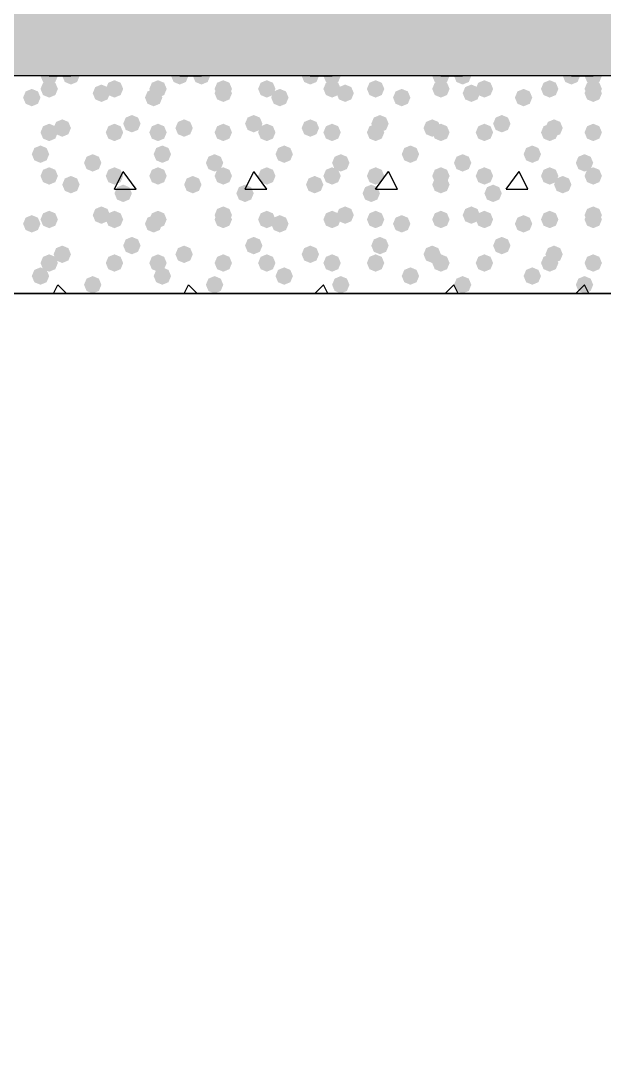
# Model space of a CAD drawing. Header units: millimetres. Extents: x 0 to 420, y 0 to 297.
# Drawn here: x 201.06 to 206.73, y 195.35 to 205.51 of the extents above; entities that cross this region are included whole.
import ezdxf

# ---------------------------------------------------------------- set-up
doc = ezdxf.new("R2010")
doc.units = ezdxf.units.MM
doc.layers.get('0').update_dxf_attribs({"linetype": 'CONTINUOUS'})

msp = doc.modelspace()

# ---------------------------------------------------------------- hatches: boundary and pattern name
at = {"true_color": 0x000008}
h = msp.add_hatch(color=0, dxfattribs=at)
h.paths.add_polyline_path([(379.603, 224.070333), (33.528, 224.070333), (379.603, 204.978)], flags=0)
h.paths.add_polyline_path([(33.528, 224.070333), (379.603, 204.978), (33.528, 204.978)], flags=0)
for points in [[(201.422, 204.978), (201.397129, 204.918204), (201.337333, 204.893333), (201.277537, 204.918204), (201.252667, 204.978), (201.277537, 205.037796), (201.337333, 205.062667), (201.397129, 205.037796)], [(201.633667, 204.978), (201.608796, 204.918204), (201.549, 204.893333), (201.489204, 204.918204), (201.464333, 204.978), (201.489204, 205.037796), (201.549, 205.062667), (201.608796, 205.037796)], [(202.692, 204.978), (202.667129, 204.918204), (202.607333, 204.893333), (202.547537, 204.918204), (202.522667, 204.978), (202.547537, 205.037796), (202.607333, 205.062667), (202.667129, 205.037796)], [(202.903667, 204.978), (202.878796, 204.918204), (202.819, 204.893333), (202.759204, 204.918204), (202.734333, 204.978), (202.759204, 205.037796), (202.819, 205.062667), (202.878796, 205.037796)], [(203.962, 204.978), (203.937129, 204.918204), (203.877333, 204.893333), (203.817537, 204.918204), (203.792667, 204.978), (203.817537, 205.037796), (203.877333, 205.062667), (203.937129, 205.037796)], [(204.173667, 204.978), (204.148796, 204.918204), (204.089, 204.893333), (204.029204, 204.918204), (204.004333, 204.978), (204.029204, 205.037796), (204.089, 205.062667), (204.148796, 205.037796)], [(205.232, 204.978), (205.207129, 204.918204), (205.147333, 204.893333), (205.087538, 204.918204), (205.062667, 204.978), (205.087537, 205.037796), (205.147333, 205.062667), (205.207129, 205.037796)], [(205.443667, 204.978), (205.418796, 204.918204), (205.359, 204.893333), (205.299204, 204.918204), (205.274333, 204.978), (205.299204, 205.037796), (205.359, 205.062667), (205.418796, 205.037796)], [(206.502, 204.978), (206.477129, 204.918204), (206.417333, 204.893333), (206.357537, 204.918204), (206.332667, 204.978), (206.357537, 205.037796), (206.417333, 205.062667), (206.477129, 205.037796)], [(206.713667, 204.978), (206.688796, 204.918204), (206.629, 204.893333), (206.569204, 204.918204), (206.544333, 204.978), (206.569204, 205.037796), (206.629, 205.062667), (206.688796, 205.037796)], [(201.422, 204.851), (201.397129, 204.791204), (201.337333, 204.766333), (201.277537, 204.791204), (201.252667, 204.851), (201.277537, 204.910796), (201.337333, 204.935667), (201.397129, 204.910796)], [(202.057, 204.851), (202.032129, 204.791204), (201.972333, 204.766333), (201.912537, 204.791204), (201.887667, 204.851), (201.912537, 204.910796), (201.972333, 204.935667), (202.032129, 204.910796)], [(202.480333, 204.851), (202.455462, 204.791204), (202.395667, 204.766333), (202.335871, 204.791204), (202.311, 204.851), (202.335871, 204.910796), (202.395667, 204.935667), (202.455462, 204.910796)], [(203.115333, 204.851), (203.090462, 204.791204), (203.030667, 204.766333), (202.970871, 204.791204), (202.946, 204.851), (202.970871, 204.910796), (203.030667, 204.935667), (203.090462, 204.910796)], [(203.538667, 204.851), (203.513796, 204.791204), (203.454, 204.766333), (203.394204, 204.791204), (203.369333, 204.851), (203.394204, 204.910796), (203.454, 204.935667), (203.513796, 204.910796)], [(204.173667, 204.851), (204.148796, 204.791204), (204.089, 204.766333), (204.029204, 204.791204), (204.004333, 204.851), (204.029204, 204.910796), (204.089, 204.935667), (204.148796, 204.910796)], [(204.597, 204.851), (204.572129, 204.791204), (204.512333, 204.766333), (204.452538, 204.791204), (204.427667, 204.851), (204.452537, 204.910796), (204.512333, 204.935667), (204.572129, 204.910796)], [(205.232, 204.851), (205.207129, 204.791204), (205.147333, 204.766333), (205.087538, 204.791204), (205.062667, 204.851), (205.087537, 204.910796), (205.147333, 204.935667), (205.207129, 204.910796)], [(205.655333, 204.851), (205.630462, 204.791204), (205.570667, 204.766333), (205.510871, 204.791204), (205.486, 204.851), (205.510871, 204.910796), (205.570667, 204.935667), (205.630462, 204.910796)], [(206.290333, 204.851), (206.265462, 204.791204), (206.205667, 204.766333), (206.145871, 204.791204), (206.121, 204.851), (206.145871, 204.910796), (206.205667, 204.935667), (206.265462, 204.910796)], [(206.713667, 204.851), (206.688796, 204.791204), (206.629, 204.766333), (206.569204, 204.791204), (206.544333, 204.851), (206.569204, 204.910796), (206.629, 204.935667), (206.688796, 204.910796)], [(201.252667, 204.766333), (201.227796, 204.706537), (201.168, 204.681667), (201.108204, 204.706537), (201.083333, 204.766333), (201.108204, 204.826129), (201.168, 204.851), (201.227796, 204.826129)], [(201.93, 204.808667), (201.905129, 204.748871), (201.845333, 204.724), (201.785538, 204.748871), (201.760667, 204.808667), (201.785537, 204.868462), (201.845333, 204.893333), (201.905129, 204.868463)], [(202.438, 204.766333), (202.413129, 204.706537), (202.353333, 204.681667), (202.293538, 204.706537), (202.268667, 204.766333), (202.293537, 204.826129), (202.353333, 204.851), (202.413129, 204.826129)], [(203.115333, 204.808667), (203.090462, 204.748871), (203.030667, 204.724), (202.970871, 204.748871), (202.946, 204.808667), (202.970871, 204.868462), (203.030667, 204.893333), (203.090462, 204.868463)], [(203.665667, 204.766333), (203.640796, 204.706537), (203.581, 204.681667), (203.521204, 204.706537), (203.496333, 204.766333), (203.521204, 204.826129), (203.581, 204.851), (203.640796, 204.826129)], [(204.300667, 204.808667), (204.275796, 204.748871), (204.216, 204.724), (204.156204, 204.748871), (204.131333, 204.808667), (204.156204, 204.868462), (204.216, 204.893333), (204.275796, 204.868463)], [(204.851, 204.766333), (204.826129, 204.706537), (204.766333, 204.681667), (204.706538, 204.706537), (204.681667, 204.766333), (204.706537, 204.826129), (204.766333, 204.851), (204.826129, 204.826129)], [(205.528333, 204.808667), (205.503463, 204.748871), (205.443667, 204.724), (205.383871, 204.748871), (205.359, 204.808667), (205.383871, 204.868462), (205.443667, 204.893333), (205.503462, 204.868463)], [(206.036333, 204.766333), (206.011462, 204.706537), (205.951667, 204.681667), (205.891871, 204.706537), (205.867, 204.766333), (205.891871, 204.826129), (205.951667, 204.851), (206.011462, 204.826129)], [(206.713667, 204.808667), (206.688796, 204.748871), (206.629, 204.724), (206.569204, 204.748871), (206.544333, 204.808667), (206.569204, 204.868462), (206.629, 204.893333), (206.688796, 204.868463)], [(201.549, 204.47), (201.524129, 204.410204), (201.464333, 204.385333), (201.404538, 204.410204), (201.379667, 204.47), (201.404537, 204.529796), (201.464333, 204.554667), (201.524129, 204.529796)], [(202.226333, 204.512333), (202.201462, 204.452537), (202.141667, 204.427667), (202.081871, 204.452537), (202.057, 204.512333), (202.081871, 204.572129), (202.141667, 204.597), (202.201462, 204.572129)], [(202.734333, 204.47), (202.709463, 204.410204), (202.649667, 204.385333), (202.589871, 204.410204), (202.565, 204.47), (202.589871, 204.529796), (202.649667, 204.554667), (202.709462, 204.529796)], [(203.411667, 204.512333), (203.386796, 204.452537), (203.327, 204.427667), (203.267204, 204.452537), (203.242333, 204.512333), (203.267204, 204.572129), (203.327, 204.597), (203.386796, 204.572129)], [(203.962, 204.47), (203.937129, 204.410204), (203.877333, 204.385333), (203.817537, 204.410204), (203.792667, 204.47), (203.817537, 204.529796), (203.877333, 204.554667), (203.937129, 204.529796)], [(204.639333, 204.512333), (204.614463, 204.452537), (204.554667, 204.427667), (204.494871, 204.452537), (204.47, 204.512333), (204.494871, 204.572129), (204.554667, 204.597), (204.614462, 204.572129)], [(205.147333, 204.47), (205.122462, 204.410204), (205.062667, 204.385333), (205.002871, 204.410204), (204.978, 204.47), (205.002871, 204.529796), (205.062667, 204.554667), (205.122462, 204.529796)], [(205.824667, 204.512333), (205.799796, 204.452537), (205.74, 204.427667), (205.680204, 204.452537), (205.655333, 204.512333), (205.680204, 204.572129), (205.74, 204.597), (205.799796, 204.572129)], [(206.332667, 204.47), (206.307796, 204.410204), (206.248, 204.385333), (206.188204, 204.410204), (206.163333, 204.47), (206.188204, 204.529796), (206.248, 204.554667), (206.307796, 204.529796)], [(201.422, 204.427667), (201.397129, 204.367871), (201.337333, 204.343), (201.277537, 204.367871), (201.252667, 204.427667), (201.277537, 204.487462), (201.337333, 204.512333), (201.397129, 204.487463)], [(202.057, 204.427667), (202.032129, 204.367871), (201.972333, 204.343), (201.912537, 204.367871), (201.887667, 204.427667), (201.912537, 204.487462), (201.972333, 204.512333), (202.032129, 204.487463)], [(202.480333, 204.427667), (202.455462, 204.367871), (202.395667, 204.343), (202.335871, 204.367871), (202.311, 204.427667), (202.335871, 204.487462), (202.395667, 204.512333), (202.455462, 204.487463)], [(203.115333, 204.427667), (203.090462, 204.367871), (203.030667, 204.343), (202.970871, 204.367871), (202.946, 204.427667), (202.970871, 204.487462), (203.030667, 204.512333), (203.090462, 204.487463)], [(203.538667, 204.427667), (203.513796, 204.367871), (203.454, 204.343), (203.394204, 204.367871), (203.369333, 204.427667), (203.394204, 204.487462), (203.454, 204.512333), (203.513796, 204.487463)], [(204.173667, 204.427667), (204.148796, 204.367871), (204.089, 204.343), (204.029204, 204.367871), (204.004333, 204.427667), (204.029204, 204.487462), (204.089, 204.512333), (204.148796, 204.487463)], [(204.597, 204.427667), (204.572129, 204.367871), (204.512333, 204.343), (204.452538, 204.367871), (204.427667, 204.427667), (204.452537, 204.487462), (204.512333, 204.512333), (204.572129, 204.487463)], [(205.232, 204.427667), (205.207129, 204.367871), (205.147333, 204.343), (205.087538, 204.367871), (205.062667, 204.427667), (205.087537, 204.487462), (205.147333, 204.512333), (205.207129, 204.487463)], [(205.655333, 204.427667), (205.630462, 204.367871), (205.570667, 204.343), (205.510871, 204.367871), (205.486, 204.427667), (205.510871, 204.487462), (205.570667, 204.512333), (205.630462, 204.487463)], [(206.290333, 204.427667), (206.265462, 204.367871), (206.205667, 204.343), (206.145871, 204.367871), (206.121, 204.427667), (206.145871, 204.487462), (206.205667, 204.512333), (206.265462, 204.487463)], [(206.713667, 204.427667), (206.688796, 204.367871), (206.629, 204.343), (206.569204, 204.367871), (206.544333, 204.427667), (206.569204, 204.487462), (206.629, 204.512333), (206.688796, 204.487463)], [(201.337333, 204.216), (201.312462, 204.156204), (201.252667, 204.131333), (201.192871, 204.156204), (201.168, 204.216), (201.192871, 204.275796), (201.252667, 204.300667), (201.312462, 204.275796)], [(202.522667, 204.216), (202.497796, 204.156204), (202.438, 204.131333), (202.378204, 204.156204), (202.353333, 204.216), (202.378204, 204.275796), (202.438, 204.300667), (202.497796, 204.275796)], [(203.708, 204.216), (203.683129, 204.156204), (203.623333, 204.131333), (203.563538, 204.156204), (203.538667, 204.216), (203.563537, 204.275796), (203.623333, 204.300667), (203.683129, 204.275796)], [(204.935667, 204.216), (204.910796, 204.156204), (204.851, 204.131333), (204.791204, 204.156204), (204.766333, 204.216), (204.791204, 204.275796), (204.851, 204.300667), (204.910796, 204.275796)], [(206.121, 204.216), (206.096129, 204.156204), (206.036333, 204.131333), (205.976538, 204.156204), (205.951667, 204.216), (205.976537, 204.275796), (206.036333, 204.300667), (206.096129, 204.275796)], [(201.845333, 204.131333), (201.820462, 204.071537), (201.760667, 204.046667), (201.700871, 204.071537), (201.676, 204.131333), (201.700871, 204.191129), (201.760667, 204.216), (201.820462, 204.191129)], [(203.030667, 204.131333), (203.005796, 204.071537), (202.946, 204.046667), (202.886204, 204.071537), (202.861333, 204.131333), (202.886204, 204.191129), (202.946, 204.216), (203.005796, 204.191129)], [(204.258333, 204.131333), (204.233462, 204.071537), (204.173667, 204.046667), (204.113871, 204.071537), (204.089, 204.131333), (204.113871, 204.191129), (204.173667, 204.216), (204.233462, 204.191129)], [(205.443667, 204.131333), (205.418796, 204.071537), (205.359, 204.046667), (205.299204, 204.071537), (205.274333, 204.131333), (205.299204, 204.191129), (205.359, 204.216), (205.418796, 204.191129)], [(206.629, 204.131333), (206.604129, 204.071537), (206.544333, 204.046667), (206.484537, 204.071537), (206.459667, 204.131333), (206.484537, 204.191129), (206.544333, 204.216), (206.604129, 204.191129)], [(201.422, 204.004333), (201.397129, 203.944537), (201.337333, 203.919667), (201.277537, 203.944537), (201.252667, 204.004333), (201.277537, 204.064129), (201.337333, 204.089), (201.397129, 204.064129)], [(202.057, 204.004333), (202.032129, 203.944537), (201.972333, 203.919667), (201.912537, 203.944537), (201.887667, 204.004333), (201.912537, 204.064129), (201.972333, 204.089), (202.032129, 204.064129)], [(202.480333, 204.004333), (202.455462, 203.944537), (202.395667, 203.919667), (202.335871, 203.944537), (202.311, 204.004333), (202.335871, 204.064129), (202.395667, 204.089), (202.455462, 204.064129)], [(203.115333, 204.004333), (203.090462, 203.944537), (203.030667, 203.919667), (202.970871, 203.944537), (202.946, 204.004333), (202.970871, 204.064129), (203.030667, 204.089), (203.090462, 204.064129)], [(203.538667, 204.004333), (203.513796, 203.944537), (203.454, 203.919667), (203.394204, 203.944537), (203.369333, 204.004333), (203.394204, 204.064129), (203.454, 204.089), (203.513796, 204.064129)], [(204.173667, 204.004333), (204.148796, 203.944537), (204.089, 203.919667), (204.029204, 203.944537), (204.004333, 204.004333), (204.029204, 204.064129), (204.089, 204.089), (204.148796, 204.064129)], [(204.597, 204.004333), (204.572129, 203.944537), (204.512333, 203.919667), (204.452538, 203.944537), (204.427667, 204.004333), (204.452537, 204.064129), (204.512333, 204.089), (204.572129, 204.064129)], [(205.232, 204.004333), (205.207129, 203.944537), (205.147333, 203.919667), (205.087538, 203.944537), (205.062667, 204.004333), (205.087537, 204.064129), (205.147333, 204.089), (205.207129, 204.064129)], [(205.655333, 204.004333), (205.630462, 203.944537), (205.570667, 203.919667), (205.510871, 203.944537), (205.486, 204.004333), (205.510871, 204.064129), (205.570667, 204.089), (205.630462, 204.064129)], [(206.290333, 204.004333), (206.265462, 203.944537), (206.205667, 203.919667), (206.145871, 203.944537), (206.121, 204.004333), (206.145871, 204.064129), (206.205667, 204.089), (206.265462, 204.064129)], [(206.713667, 204.004333), (206.688796, 203.944537), (206.629, 203.919667), (206.569204, 203.944537), (206.544333, 204.004333), (206.569204, 204.064129), (206.629, 204.089), (206.688796, 204.064129)], [(201.633667, 203.919667), (201.608796, 203.859871), (201.549, 203.835), (201.489204, 203.859871), (201.464333, 203.919667), (201.489204, 203.979462), (201.549, 204.004333), (201.608796, 203.979463)], [(202.141667, 203.835), (202.116796, 203.775204), (202.057, 203.750333), (201.997204, 203.775204), (201.972333, 203.835), (201.997204, 203.894796), (202.057, 203.919667), (202.116796, 203.894796)], [(202.819, 203.919667), (202.794129, 203.859871), (202.734333, 203.835), (202.674537, 203.859871), (202.649667, 203.919667), (202.674537, 203.979462), (202.734333, 204.004333), (202.794129, 203.979463)], [(203.327, 203.835), (203.302129, 203.775204), (203.242333, 203.750333), (203.182538, 203.775204), (203.157667, 203.835), (203.182537, 203.894796), (203.242333, 203.919667), (203.302129, 203.894796)], [(204.004333, 203.919667), (203.979463, 203.859871), (203.919667, 203.835), (203.859871, 203.859871), (203.835, 203.919667), (203.859871, 203.979462), (203.919667, 204.004333), (203.979462, 203.979463)], [(204.554667, 203.835), (204.529796, 203.775204), (204.47, 203.750333), (204.410204, 203.775204), (204.385333, 203.835), (204.410204, 203.894796), (204.47, 203.919667), (204.529796, 203.894796)], [(205.232, 203.919667), (205.207129, 203.859871), (205.147333, 203.835), (205.087538, 203.859871), (205.062667, 203.919667), (205.087537, 203.979462), (205.147333, 204.004333), (205.207129, 203.979463)], [(205.74, 203.835), (205.715129, 203.775204), (205.655333, 203.750333), (205.595538, 203.775204), (205.570667, 203.835), (205.595537, 203.894796), (205.655333, 203.919667), (205.715129, 203.894796)], [(206.417333, 203.919667), (206.392462, 203.859871), (206.332667, 203.835), (206.272871, 203.859871), (206.248, 203.919667), (206.272871, 203.979462), (206.332667, 204.004333), (206.392462, 203.979463)], [(201.252667, 203.538667), (201.227796, 203.478871), (201.168, 203.454), (201.108204, 203.478871), (201.083333, 203.538667), (201.108204, 203.598462), (201.168, 203.623333), (201.227796, 203.598463)], [(201.422, 203.581), (201.397129, 203.521204), (201.337333, 203.496333), (201.277537, 203.521204), (201.252667, 203.581), (201.277537, 203.640796), (201.337333, 203.665667), (201.397129, 203.640796)], [(201.93, 203.623333), (201.905129, 203.563538), (201.845333, 203.538667), (201.785538, 203.563538), (201.760667, 203.623333), (201.785537, 203.683129), (201.845333, 203.708), (201.905129, 203.683129)], [(202.057, 203.581), (202.032129, 203.521204), (201.972333, 203.496333), (201.912537, 203.521204), (201.887667, 203.581), (201.912537, 203.640796), (201.972333, 203.665667), (202.032129, 203.640796)], [(202.438, 203.538667), (202.413129, 203.478871), (202.353333, 203.454), (202.293538, 203.478871), (202.268667, 203.538667), (202.293537, 203.598462), (202.353333, 203.623333), (202.413129, 203.598463)], [(202.480333, 203.581), (202.455462, 203.521204), (202.395667, 203.496333), (202.335871, 203.521204), (202.311, 203.581), (202.335871, 203.640796), (202.395667, 203.665667), (202.455462, 203.640796)], [(203.115333, 203.623333), (203.090462, 203.563538), (203.030667, 203.538667), (202.970871, 203.563538), (202.946, 203.623333), (202.970871, 203.683129), (203.030667, 203.708), (203.090462, 203.683129)], [(203.115333, 203.581), (203.090462, 203.521204), (203.030667, 203.496333), (202.970871, 203.521204), (202.946, 203.581), (202.970871, 203.640796), (203.030667, 203.665667), (203.090462, 203.640796)], [(203.538667, 203.581), (203.513796, 203.521204), (203.454, 203.496333), (203.394204, 203.521204), (203.369333, 203.581), (203.394204, 203.640796), (203.454, 203.665667), (203.513796, 203.640796)], [(203.665667, 203.538667), (203.640796, 203.478871), (203.581, 203.454), (203.521204, 203.478871), (203.496333, 203.538667), (203.521204, 203.598462), (203.581, 203.623333), (203.640796, 203.598463)], [(204.173667, 203.581), (204.148796, 203.521204), (204.089, 203.496333), (204.029204, 203.521204), (204.004333, 203.581), (204.029204, 203.640796), (204.089, 203.665667), (204.148796, 203.640796)], [(204.300667, 203.623333), (204.275796, 203.563538), (204.216, 203.538667), (204.156204, 203.563538), (204.131333, 203.623333), (204.156204, 203.683129), (204.216, 203.708), (204.275796, 203.683129)], [(204.597, 203.581), (204.572129, 203.521204), (204.512333, 203.496333), (204.452538, 203.521204), (204.427667, 203.581), (204.452537, 203.640796), (204.512333, 203.665667), (204.572129, 203.640796)], [(204.851, 203.538667), (204.826129, 203.478871), (204.766333, 203.454), (204.706538, 203.478871), (204.681667, 203.538667), (204.706537, 203.598462), (204.766333, 203.623333), (204.826129, 203.598463)], [(205.232, 203.581), (205.207129, 203.521204), (205.147333, 203.496333), (205.087538, 203.521204), (205.062667, 203.581), (205.087537, 203.640796), (205.147333, 203.665667), (205.207129, 203.640796)], [(205.528333, 203.623333), (205.503463, 203.563538), (205.443667, 203.538667), (205.383871, 203.563538), (205.359, 203.623333), (205.383871, 203.683129), (205.443667, 203.708), (205.503462, 203.683129)], [(205.655333, 203.581), (205.630462, 203.521204), (205.570667, 203.496333), (205.510871, 203.521204), (205.486, 203.581), (205.510871, 203.640796), (205.570667, 203.665667), (205.630462, 203.640796)], [(206.036333, 203.538667), (206.011462, 203.478871), (205.951667, 203.454), (205.891871, 203.478871), (205.867, 203.538667), (205.891871, 203.598462), (205.951667, 203.623333), (206.011462, 203.598463)], [(206.290333, 203.581), (206.265462, 203.521204), (206.205667, 203.496333), (206.145871, 203.521204), (206.121, 203.581), (206.145871, 203.640796), (206.205667, 203.665667), (206.265462, 203.640796)], [(206.713667, 203.623333), (206.688796, 203.563538), (206.629, 203.538667), (206.569204, 203.563538), (206.544333, 203.623333), (206.569204, 203.683129), (206.629, 203.708), (206.688796, 203.683129)], [(206.713667, 203.581), (206.688796, 203.521204), (206.629, 203.496333), (206.569204, 203.521204), (206.544333, 203.581), (206.569204, 203.640796), (206.629, 203.665667), (206.688796, 203.640796)], [(202.226333, 203.327), (202.201462, 203.267204), (202.141667, 203.242333), (202.081871, 203.267204), (202.057, 203.327), (202.081871, 203.386796), (202.141667, 203.411667), (202.201462, 203.386796)], [(203.411667, 203.327), (203.386796, 203.267204), (203.327, 203.242333), (203.267204, 203.267204), (203.242333, 203.327), (203.267204, 203.386796), (203.327, 203.411667), (203.386796, 203.386796)], [(204.639333, 203.327), (204.614463, 203.267204), (204.554667, 203.242333), (204.494871, 203.267204), (204.47, 203.327), (204.494871, 203.386796), (204.554667, 203.411667), (204.614462, 203.386796)], [(205.824667, 203.327), (205.799796, 203.267204), (205.74, 203.242333), (205.680204, 203.267204), (205.655333, 203.327), (205.680204, 203.386796), (205.74, 203.411667), (205.799796, 203.386796)], [(201.549, 203.242333), (201.524129, 203.182537), (201.464333, 203.157667), (201.404538, 203.182537), (201.379667, 203.242333), (201.404537, 203.302129), (201.464333, 203.327), (201.524129, 203.302129)], [(202.734333, 203.242333), (202.709463, 203.182537), (202.649667, 203.157667), (202.589871, 203.182537), (202.565, 203.242333), (202.589871, 203.302129), (202.649667, 203.327), (202.709462, 203.302129)], [(203.962, 203.242333), (203.937129, 203.182537), (203.877333, 203.157667), (203.817537, 203.182537), (203.792667, 203.242333), (203.817537, 203.302129), (203.877333, 203.327), (203.937129, 203.302129)], [(205.147333, 203.242333), (205.122462, 203.182537), (205.062667, 203.157667), (205.002871, 203.182537), (204.978, 203.242333), (205.002871, 203.302129), (205.062667, 203.327), (205.122462, 203.302129)], [(206.332667, 203.242333), (206.307796, 203.182537), (206.248, 203.157667), (206.188204, 203.182537), (206.163333, 203.242333), (206.188204, 203.302129), (206.248, 203.327), (206.307796, 203.302129)], [(201.422, 203.157667), (201.397129, 203.097871), (201.337333, 203.073), (201.277537, 203.097871), (201.252667, 203.157667), (201.277537, 203.217462), (201.337333, 203.242333), (201.397129, 203.217463)], [(202.057, 203.157667), (202.032129, 203.097871), (201.972333, 203.073), (201.912537, 203.097871), (201.887667, 203.157667), (201.912537, 203.217462), (201.972333, 203.242333), (202.032129, 203.217463)], [(202.480333, 203.157667), (202.455462, 203.097871), (202.395667, 203.073), (202.335871, 203.097871), (202.311, 203.157667), (202.335871, 203.217462), (202.395667, 203.242333), (202.455462, 203.217463)], [(203.115333, 203.157667), (203.090462, 203.097871), (203.030667, 203.073), (202.970871, 203.097871), (202.946, 203.157667), (202.970871, 203.217462), (203.030667, 203.242333), (203.090462, 203.217463)], [(203.538667, 203.157667), (203.513796, 203.097871), (203.454, 203.073), (203.394204, 203.097871), (203.369333, 203.157667), (203.394204, 203.217462), (203.454, 203.242333), (203.513796, 203.217463)], [(204.173667, 203.157667), (204.148796, 203.097871), (204.089, 203.073), (204.029204, 203.097871), (204.004333, 203.157667), (204.029204, 203.217462), (204.089, 203.242333), (204.148796, 203.217463)], [(204.597, 203.157667), (204.572129, 203.097871), (204.512333, 203.073), (204.452538, 203.097871), (204.427667, 203.157667), (204.452537, 203.217462), (204.512333, 203.242333), (204.572129, 203.217463)], [(205.232, 203.157667), (205.207129, 203.097871), (205.147333, 203.073), (205.087538, 203.097871), (205.062667, 203.157667), (205.087537, 203.217462), (205.147333, 203.242333), (205.207129, 203.217463)], [(205.655333, 203.157667), (205.630462, 203.097871), (205.570667, 203.073), (205.510871, 203.097871), (205.486, 203.157667), (205.510871, 203.217462), (205.570667, 203.242333), (205.630462, 203.217463)], [(206.290333, 203.157667), (206.265462, 203.097871), (206.205667, 203.073), (206.145871, 203.097871), (206.121, 203.157667), (206.145871, 203.217462), (206.205667, 203.242333), (206.265462, 203.217463)], [(206.713667, 203.157667), (206.688796, 203.097871), (206.629, 203.073), (206.569204, 203.097871), (206.544333, 203.157667), (206.569204, 203.217462), (206.629, 203.242333), (206.688796, 203.217463)], [(201.337333, 203.030667), (201.312462, 202.970871), (201.252667, 202.946), (201.192871, 202.970871), (201.168, 203.030667), (201.192871, 203.090462), (201.252667, 203.115333), (201.312462, 203.090463)], [(202.522667, 203.030667), (202.497796, 202.970871), (202.438, 202.946), (202.378204, 202.970871), (202.353333, 203.030667), (202.378204, 203.090462), (202.438, 203.115333), (202.497796, 203.090463)], [(203.708, 203.030667), (203.683129, 202.970871), (203.623333, 202.946), (203.563538, 202.970871), (203.538667, 203.030667), (203.563537, 203.090462), (203.623333, 203.115333), (203.683129, 203.090463)], [(204.935667, 203.030667), (204.910796, 202.970871), (204.851, 202.946), (204.791204, 202.970871), (204.766333, 203.030667), (204.791204, 203.090462), (204.851, 203.115333), (204.910796, 203.090463)], [(206.121, 203.030667), (206.096129, 202.970871), (206.036333, 202.946), (205.976538, 202.970871), (205.951667, 203.030667), (205.976537, 203.090462), (206.036333, 203.115333), (206.096129, 203.090463)], [(201.845333, 202.946), (201.820462, 202.886204), (201.760667, 202.861333), (201.700871, 202.886204), (201.676, 202.946), (201.700871, 203.005796), (201.760667, 203.030667), (201.820462, 203.005796)], [(203.030667, 202.946), (203.005796, 202.886204), (202.946, 202.861333), (202.886204, 202.886204), (202.861333, 202.946), (202.886204, 203.005796), (202.946, 203.030667), (203.005796, 203.005796)], [(204.258333, 202.946), (204.233462, 202.886204), (204.173667, 202.861333), (204.113871, 202.886204), (204.089, 202.946), (204.113871, 203.005796), (204.173667, 203.030667), (204.233462, 203.005796)], [(205.443667, 202.946), (205.418796, 202.886204), (205.359, 202.861333), (205.299204, 202.886204), (205.274333, 202.946), (205.299204, 203.005796), (205.359, 203.030667), (205.418796, 203.005796)], [(206.629, 202.946), (206.604129, 202.886204), (206.544333, 202.861333), (206.484537, 202.886204), (206.459667, 202.946), (206.484537, 203.005796), (206.544333, 203.030667), (206.604129, 203.005796)]]:
    msp.add_hatch(color=0, dxfattribs=at).paths.add_polyline_path(points, flags=0)

# ---------------------------------------------------------------- linework, layer by layer
at = {"color": 0, "true_color": 0x000008}
msp.add_lwpolyline([(33.528, 224.070333), (379.603, 204.978), (33.528, 204.978)], close=True, dxfattribs=at)
at = {"color": 0, "true_color": 0x000007}
msp.add_lwpolyline([(32.469667, 183.811333), (32.469667, 160.485667), (380.661333, 160.485667), (380.661333, 183.811333), (218.228333, 183.811333), (218.228333, 204.978), (194.902667, 204.978), (194.902667, 183.811333)], close=True, dxfattribs=at)
msp.add_lwpolyline([(32.469667, 183.811333), (32.469667, 160.485667), (380.661333, 160.485667), (380.661333, 183.811333), (218.228333, 183.811333), (218.228333, 204.978), (194.902667, 204.978), (194.902667, 183.811333)], close=True, dxfattribs=at)
for points in [[(216.111667, 204.978), (197.019333, 204.978)], [(197.019333, 202.861333), (216.111667, 202.861333)]]:
    msp.add_lwpolyline(points, dxfattribs=at)
at = {"color": 0, "true_color": 0x000008}
for points in [[(201.337333, 204.978), (201.549, 204.978)], [(202.607333, 204.978), (202.819, 204.978)], [(203.877333, 204.978), (204.089, 204.978)], [(205.147333, 204.978), (205.359, 204.978)], [(206.417333, 204.978), (206.629, 204.978)], [(201.972333, 203.877333), (202.057, 204.046667)], [(202.184, 203.877333), (202.057, 204.046667)], [(203.242333, 203.877333), (203.327, 204.046667)], [(203.454, 203.877333), (203.327, 204.046667)], [(204.512333, 203.877333), (204.639333, 204.046667)], [(204.724, 203.877333), (204.639333, 204.046667)], [(205.782333, 203.877333), (205.909333, 204.046667)], [(205.994, 203.877333), (205.909333, 204.046667)], [(201.972333, 203.877333), (202.184, 203.877333)], [(203.242333, 203.877333), (203.454, 203.877333)], [(204.512333, 203.877333), (204.724, 203.877333)], [(205.782333, 203.877333), (205.994, 203.877333)], [(201.379667, 202.861333), (201.422, 202.946)], [(201.506667, 202.861333), (201.422, 202.946)], [(202.649667, 202.861333), (202.692, 202.946)], [(202.776667, 202.861333), (202.692, 202.946)], [(203.919667, 202.861333), (204.004333, 202.946)], [(204.046667, 202.861333), (204.004333, 202.946)], [(205.189667, 202.861333), (205.274333, 202.946)], [(205.316667, 202.861333), (205.274333, 202.946)], [(206.459667, 202.861333), (206.544333, 202.946)], [(206.586667, 202.861333), (206.544333, 202.946)]]:
    msp.add_lwpolyline(points, dxfattribs=at)
at = {"color": 0, "true_color": 0x0000fd}
msp.add_lwpolyline([(34.586333, 162.602333), (378.544667, 162.602333), (378.544667, 181.694667), (216.111667, 181.694667), (216.111667, 202.861333), (197.019333, 202.861333), (197.019333, 181.694667), (34.586333, 181.694667)], close=True, dxfattribs=at)

doc.saveas('drawing.dxf')
